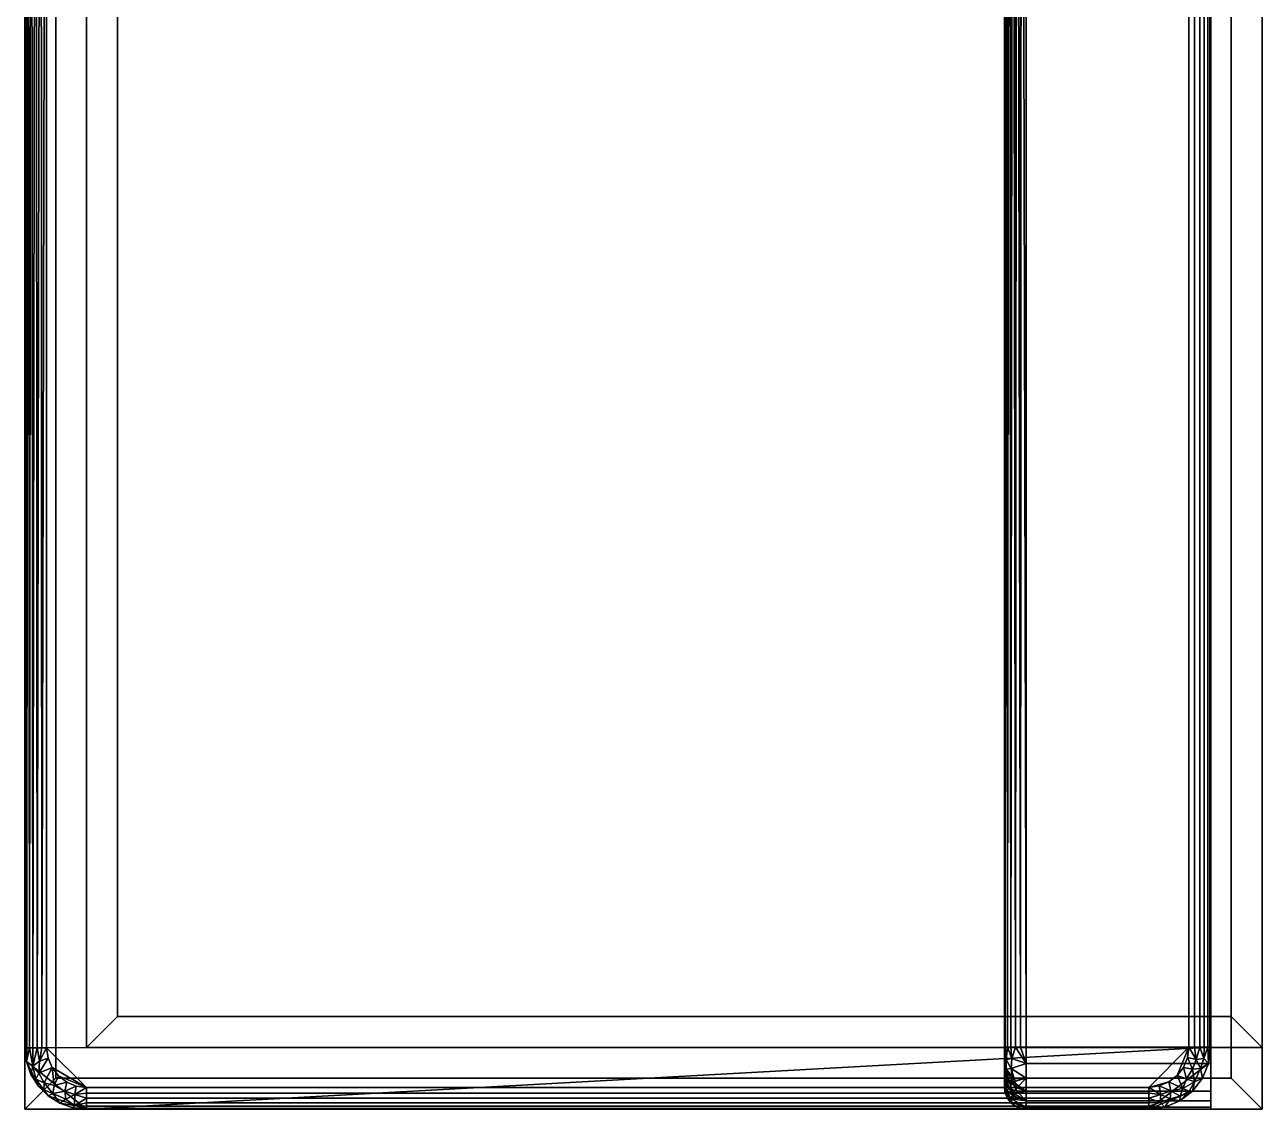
# Model space of a CAD drawing. Header units: millimetres. Extents: x -1220 to 1920, y -450 to 1200.
# Drawn here: x 1320 to 1920, y -450 to 76 of the extents above; entities that cross this region are included whole.
import ezdxf

# ---------------------------------------------------------------- set-up
doc = ezdxf.new("R2010")
doc.units = ezdxf.units.MM
doc.layers.add('I-FURN-PNLS', color=7, linetype='Continuous', lineweight=30)

# ---------------------------------------------------------------- blocks, each defined once
blk = doc.blocks.new('FamilyGeomCombination_22685-_3D_')
at = {"layer": 'I-FURN-PNLS', "color": 253, "true_color": 0xa8a8a8}
mesh = blk.add_polyface(dxfattribs=at)
corners = [(1320, 569.75, 400), (1320.73, 576.46, 400), (1322.94, 582.84, 400), (1326.5, 588.57, 400), (1331.26, 593.36, 400), (1336.96, 596.97, 400), (1343.32, 599.22, 400), (1350.02, 600, 400), (1864.98, 600, 400), (1872.75, 598.98, 400), (1879.99, 595.98, 400), (1886.21, 591.21, 400), (1890.98, 584.99, 400), (1893.98, 577.75, 400), (1895, 569.98, 400), (1895, -419.98, 400), (1893.98, -427.75, 400), (1890.98, -434.99, 400), (1886.21, -441.21, 400), (1879.99, -445.98, 400), (1872.75, -448.98, 400), (1864.98, -450, 400), (1350.02, -450, 400), (1343.36, -449.28, 400), (1337.03, -447.09, 400), (1331.35, -443.55, 400), (1326.6, -438.83, 400), (1323.01, -433.17, 400), (1320.78, -426.86, 400), (1320, -420.2, 400)]
mesh.append_faces([[corners[k] for k in face] for face in [(21, 18, 19, 20), (14, 11, 12, 13)]], dxfattribs={"vtx0": -1, "color": 253})
mesh.append_faces([[corners[k] for k in face] for face in [(28, 22, 25, 26)]], dxfattribs={"vtx0": -1, "vtx1": -1, "vtx3": -1, "color": 253})
mesh.append_faces([[corners[k] for k in face] for face in [(15, 29, 0, 14), (0, 7, 8)]], dxfattribs={"vtx0": -1, "vtx2": -1, "color": 253})
mesh.append_faces([[corners[k] for k in face] for face in [(22, 28, 29, 15), (7, 0, 1, 4)]], dxfattribs={"vtx0": -1, "vtx2": -1, "vtx3": -1, "color": 253})
mesh.append_faces([[corners[k] for k in face] for face in [(17, 18, 21, 16), (10, 11, 14, 9)]], dxfattribs={"vtx1": -1, "vtx2": -1, "color": 253})
mesh.append_faces([[corners[k] for k in face] for face in [(8, 9, 14, 0)]], dxfattribs={"vtx1": -1, "vtx2": -1, "vtx3": -1, "color": 253})
mesh.append_faces([[corners[k] for k in face] for face in [(21, 22, 15, 16)]], dxfattribs={"vtx1": -1, "vtx3": -1, "color": 253})
mesh.append_faces([[corners[k] for k in face] for face in [(26, 27, 28)]], dxfattribs={"vtx2": -1, "color": 253})
mesh.append_faces([[corners[k] for k in face] for face in [(22, 23, 24, 25), (1, 2, 3, 4), (4, 5, 6, 7)]], dxfattribs={"vtx3": -1, "color": 253})
mesh = blk.add_polyface(dxfattribs=at)
corners = [(1330.61, -420.2, 500), (1331.29, -425.19, 500), (1333.24, -429.83, 500), (1336.33, -433.81, 500), (1340.33, -436.85, 500), (1344.99, -438.76, 500), (1349.98, -439.39, 500), (1864.98, -439.39, 500), (1870, -438.73, 500), (1874.69, -436.79, 500), (1878.71, -433.71, 500), (1881.79, -429.69, 500), (1883.73, -425, 500), (1884.39, -419.98, 500), (1884.39, 569.98, 500), (1883.73, 575, 500), (1881.79, 579.69, 500), (1878.71, 583.71, 500), (1874.69, 586.79, 500), (1870, 588.73, 500), (1864.98, 589.39, 500), (1350.02, 589.39, 500), (1344.98, 588.7, 500), (1340.28, 586.73, 500), (1336.26, 583.61, 500), (1333.18, 579.55, 500), (1331.25, 574.84, 500), (1330.61, 569.79, 500)]
mesh.append_faces([[corners[k] for k in face] for face in [(6, 3, 4, 5)]], dxfattribs={"vtx0": -1, "color": 253})
mesh.append_faces([[corners[k] for k in face] for face in [(3, 6, 2)]], dxfattribs={"vtx0": -1, "vtx1": -1, "color": 253})
mesh.append_faces([[corners[k] for k in face] for face in [(13, 0, 6, 7)]], dxfattribs={"vtx0": -1, "vtx1": -1, "vtx3": -1, "color": 253})
mesh.append_faces([[corners[k] for k in face] for face in [(27, 23, 24)]], dxfattribs={"vtx0": -1, "vtx2": -1, "color": 253})
mesh.append_faces([[corners[k] for k in face] for face in [(27, 21, 22, 23), (6, 0, 1, 2)]], dxfattribs={"vtx0": -1, "vtx3": -1, "color": 253})
mesh.append_faces([[corners[k] for k in face] for face in [(16, 17, 20, 15), (14, 15, 20)]], dxfattribs={"vtx1": -1, "vtx2": -1, "color": 253})
mesh.append_faces([[corners[k] for k in face] for face in [(20, 21, 27, 14), (9, 10, 13, 7)]], dxfattribs={"vtx1": -1, "vtx2": -1, "vtx3": -1, "color": 253})
mesh.append_faces([[corners[k] for k in face] for face in [(13, 14, 27, 0)]], dxfattribs={"vtx1": -1, "vtx3": -1, "color": 253})
mesh.append_faces([[corners[k] for k in face] for face in [(25, 26, 27, 24), (18, 19, 20, 17), (11, 12, 13, 10), (7, 8, 9)]], dxfattribs={"vtx2": -1, "color": 253})
mesh = blk.add_polyface(dxfattribs=at)
corners = [(1320, -420.2, 489.39), (1320.27, -420.2, 491.75), (1321.05, -420.2, 493.99), (1322.31, -420.2, 496), (1323.99, -420.2, 497.68), (1326, -420.2, 498.95), (1328.25, -420.2, 499.73), (1330.61, -420.2, 500), (1330.61, 569.79, 500), (1327.86, 569.78, 499.64), (1325.3, 569.77, 498.58), (1323.11, 569.76, 496.89), (1321.42, 569.76, 494.7), (1320.36, 569.75, 492.14), (1320, 569.75, 489.39)]
mesh.append_faces([[corners[k] for k in face] for face in [(3, 12, 2), (2, 13, 1)]], dxfattribs={"vtx0": -1, "vtx1": -1, "color": 253})
mesh.append_faces([[corners[k] for k in face] for face in [(11, 3, 4)]], dxfattribs={"vtx0": -1, "vtx2": -1, "color": 253})
mesh.append_faces([[corners[k] for k in face] for face in [(7, 8, 6)]], dxfattribs={"vtx1": -1, "color": 253})
mesh.append_faces([[corners[k] for k in face] for face in [(9, 10, 5), (8, 9, 6), (5, 6, 9), (4, 5, 10), (10, 11, 4), (11, 12, 3), (13, 14, 1), (12, 13, 2)]], dxfattribs={"vtx1": -1, "vtx2": -1, "color": 253})
mesh.append_faces([[corners[k] for k in face] for face in [(14, 0, 1)]], dxfattribs={"vtx2": -1, "color": 253})
mesh = blk.add_polyface(dxfattribs=at)
corners = [(1320, 569.75, 400), (1320, -420.2, 400), (1320, -420.2, 489.39), (1320, 569.75, 489.39)]
mesh.append_faces([[corners[k] for k in face] for face in [(2, 3, 0, 1)]], dxfattribs={"color": 253})
mesh = blk.add_polyface(dxfattribs=at)
corners = [(1884.39, -419.98, 500), (1887.14, -419.98, 499.64), (1889.7, -419.98, 498.58), (1891.89, -419.98, 496.89), (1893.58, -419.98, 494.7), (1894.64, -419.98, 492.14), (1895, -419.98, 489.39), (1895, 569.98, 489.39), (1894.64, 569.98, 492.14), (1893.58, 569.98, 494.7), (1891.89, 569.98, 496.89), (1889.7, 569.98, 498.58), (1887.14, 569.98, 499.64), (1884.39, 569.98, 500)]
mesh.append_faces([[corners[k] for k in face] for face in [(8, 5, 6, 7)]], dxfattribs={"vtx0": -1, "color": 253})
mesh.append_faces([[corners[k] for k in face] for face in [(12, 1, 2, 11), (11, 2, 3, 10), (9, 4, 5, 8), (4, 9, 10, 3)]], dxfattribs={"vtx0": -1, "vtx2": -1, "color": 253})
mesh.append_faces([[corners[k] for k in face] for face in [(13, 0, 1, 12)]], dxfattribs={"vtx2": -1, "color": 253})
mesh = blk.add_polyface(dxfattribs=at)
corners = [(1895, -419.98, 400), (1895, 569.98, 400), (1895, 569.98, 489.39), (1895, -419.98, 489.39)]
mesh.append_faces([[corners[k] for k in face] for face in [(1, 2, 3, 0)]], dxfattribs={"color": 253})
mesh = blk.add_polyface(dxfattribs=at)
corners = [(1864.98, -450, 400), (1872.75, -448.98, 400), (1879.99, -445.98, 400), (1886.21, -441.21, 400), (1890.98, -434.99, 400), (1893.98, -427.75, 400), (1895, -419.98, 400), (1895, -419.98, 489.39), (1893.98, -427.75, 489.39), (1890.98, -434.99, 489.39), (1886.21, -441.21, 489.39), (1879.99, -445.98, 489.39), (1872.75, -448.98, 489.39), (1864.98, -450, 489.39)]
mesh.append_faces([[corners[k] for k in face] for face in [(8, 5, 6, 7)]], dxfattribs={"vtx0": -1, "color": 253})
mesh.append_faces([[corners[k] for k in face] for face in [(12, 1, 2, 11), (11, 2, 3, 10), (9, 4, 5, 8), (4, 9, 10, 3)]], dxfattribs={"vtx0": -1, "vtx2": -1, "color": 253})
mesh.append_faces([[corners[k] for k in face] for face in [(13, 0, 1, 12)]], dxfattribs={"vtx2": -1, "color": 253})
mesh = blk.add_polyface(dxfattribs=at)
corners = [(1864.98, -439.39, 500), (1864.98, -442.14, 499.64), (1864.98, -444.7, 498.58), (1864.98, -446.89, 496.89), (1864.98, -448.58, 494.7), (1864.98, -449.64, 492.14), (1864.98, -450, 489.39), (1872.75, -448.98, 489.39), (1879.99, -445.98, 489.39), (1886.21, -441.21, 489.39), (1890.98, -434.99, 489.39), (1893.98, -427.75, 489.39), (1895, -419.98, 489.39), (1894.64, -419.98, 492.14), (1893.58, -419.98, 494.7), (1891.89, -419.98, 496.89), (1889.7, -419.98, 498.58), (1887.14, -419.98, 499.64), (1884.39, -419.98, 500), (1883.73, -425, 500), (1881.79, -429.69, 500), (1878.71, -433.71, 500), (1874.69, -436.79, 500), (1870, -438.73, 500), (1875.32, -445.01, 496.72), (1890.01, -430.32, 496.72), (1881.43, -440.01, 497.77), (1870.47, -446.75, 496.46), (1891.75, -425.47, 496.46), (1875.64, -441.14, 499.1), (1886.14, -430.64, 499.1), (1887.08, -436.72, 495.99), (1870.87, -442.93, 499.1), (1887.93, -425.87, 499.1), (1884.58, -441.26, 494.07), (1880.25, -443.67, 495.36), (1883.21, -435.21, 499.07)]
mesh.append_faces([[corners[k] for k in face] for face in [(2, 32, 1), (15, 28, 14), (22, 26, 21), (9, 34, 8), (14, 11, 13), (21, 36, 20)]], dxfattribs={"vtx0": -1, "vtx1": -1, "color": 253})
mesh.append_faces([[corners[k] for k in face] for face in [(34, 9, 31), (2, 27, 32), (30, 33, 19), (35, 24, 8), (35, 8, 34), (30, 25, 33), (35, 29, 24), (35, 34, 26), (7, 27, 4), (24, 29, 32), (36, 30, 20), (26, 31, 36), (16, 33, 28), (31, 26, 34), (25, 31, 10), (27, 7, 24), (28, 33, 25), (11, 14, 28), (26, 29, 35), (29, 26, 22), (25, 30, 31), (23, 32, 29), (26, 36, 21), (24, 32, 27), (28, 25, 11), (30, 36, 31)]], dxfattribs={"vtx0": -1, "vtx1": -1, "vtx2": -1, "color": 253})
mesh.append_faces([[corners[k] for k in face] for face in [(27, 2, 3), (31, 9, 10), (33, 18, 19), (28, 15, 16), (25, 10, 11), (30, 19, 20)]], dxfattribs={"vtx0": -1, "vtx2": -1, "color": 253})
mesh.append_faces([[corners[k] for k in face] for face in [(16, 17, 33), (7, 8, 24), (0, 1, 32), (23, 0, 32), (4, 5, 7), (3, 4, 27), (17, 18, 33), (22, 23, 29)]], dxfattribs={"vtx1": -1, "vtx2": -1, "color": 253})
mesh.append_faces([[corners[k] for k in face] for face in [(5, 6, 7), (11, 12, 13)]], dxfattribs={"vtx2": -1, "color": 253})
mesh = blk.add_polyface(dxfattribs=at)
corners = [(1320, -420.2, 400), (1320.78, -426.86, 400), (1323.01, -433.17, 400), (1326.6, -438.83, 400), (1331.35, -443.55, 400), (1337.03, -447.09, 400), (1343.36, -449.28, 400), (1350.02, -450, 400), (1350.02, -450, 489.39), (1343.36, -449.28, 489.39), (1337.03, -447.09, 489.39), (1331.35, -443.55, 489.39), (1326.6, -438.83, 489.39), (1323.01, -433.17, 489.39), (1320.78, -426.86, 489.39), (1320, -420.2, 489.39)]
mesh.append_faces([[corners[k] for k in face] for face in [(9, 6, 7, 8)]], dxfattribs={"vtx0": -1, "color": 253})
mesh.append_faces([[corners[k] for k in face] for face in [(14, 1, 2, 13), (13, 2, 3, 12), (12, 3, 4, 11), (11, 4, 5, 10), (10, 5, 6, 9)]], dxfattribs={"vtx0": -1, "vtx2": -1, "color": 253})
mesh.append_faces([[corners[k] for k in face] for face in [(0, 1, 14, 15)]], dxfattribs={"vtx1": -1, "color": 253})
mesh = blk.add_polyface(dxfattribs=at)
corners = [(1350.02, -450, 489.39), (1350.02, -449.64, 492.14), (1350.02, -448.58, 494.7), (1350.01, -446.89, 496.89), (1350, -444.7, 498.58), (1349.99, -442.14, 499.64), (1349.98, -439.39, 500), (1344.99, -438.76, 500), (1340.33, -436.85, 500), (1336.33, -433.81, 500), (1333.24, -429.83, 500), (1331.29, -425.19, 500), (1330.61, -420.2, 500), (1328.25, -420.2, 499.73), (1326, -420.2, 498.95), (1323.99, -420.2, 497.68), (1322.31, -420.2, 496), (1321.05, -420.2, 493.99), (1320.27, -420.2, 491.75), (1320, -420.2, 489.39), (1320.78, -426.86, 489.39), (1323.01, -433.17, 489.39), (1326.6, -438.83, 489.39), (1331.35, -443.55, 489.39), (1337.03, -447.09, 489.39), (1343.36, -449.28, 489.39), (1323.87, -429.2, 496.02), (1339.96, -445.08, 496.8), (1329.4, -437.2, 496.99), (1344.09, -448.17, 494.36), (1339.37, -441.2, 499.09), (1333.55, -442.43, 495.89), (1344.21, -442.81, 499.17), (1325.31, -435.37, 493.79), (1326.85, -432.58, 497.43), (1327.11, -426.72, 499.03), (1334.33, -438.49, 498.85), (1329.21, -440.62, 493.31)]
mesh.append_faces([[corners[k] for k in face] for face in [(1, 25, 0)]], dxfattribs={"vtx0": -1, "color": 253})
mesh.append_faces([[corners[k] for k in face] for face in [(9, 36, 8), (13, 35, 12), (25, 29, 24), (17, 20, 16), (10, 36, 9), (8, 30, 7), (5, 32, 4), (11, 34, 10)]], dxfattribs={"vtx0": -1, "vtx1": -1, "color": 253})
mesh.append_faces([[corners[k] for k in face] for face in [(28, 36, 10), (34, 11, 35), (26, 35, 14), (36, 31, 30), (33, 28, 34), (20, 26, 16), (37, 28, 33), (8, 36, 30), (22, 37, 33), (27, 30, 31), (31, 37, 23), (30, 27, 32), (4, 32, 29), (26, 34, 35), (26, 33, 34), (32, 27, 29), (28, 31, 36), (24, 29, 27), (1, 29, 25), (30, 32, 7), (28, 10, 34), (33, 26, 21), (31, 28, 37), (27, 31, 24)]], dxfattribs={"vtx0": -1, "vtx1": -1, "vtx2": -1, "color": 253})
mesh.append_faces([[corners[k] for k in face] for face in [(26, 15, 16), (33, 21, 22), (32, 6, 7), (31, 23, 24)]], dxfattribs={"vtx0": -1, "vtx2": -1, "color": 253})
mesh.append_faces([[corners[k] for k in face] for face in [(14, 15, 26), (20, 21, 26), (11, 12, 35), (17, 18, 20), (5, 6, 32), (3, 4, 29), (13, 14, 35), (22, 23, 37), (1, 2, 29), (2, 3, 29)]], dxfattribs={"vtx1": -1, "vtx2": -1, "color": 253})
mesh.append_faces([[corners[k] for k in face] for face in [(18, 19, 20)]], dxfattribs={"vtx2": -1, "color": 253})
mesh = blk.add_polyface(dxfattribs=at)
corners = [(1349.98, -439.39, 500), (1349.99, -442.14, 499.64), (1350, -444.7, 498.58), (1350.01, -446.89, 496.89), (1350.02, -448.58, 494.7), (1350.02, -449.64, 492.14), (1350.02, -450, 489.39), (1864.98, -450, 489.39), (1864.98, -449.64, 492.14), (1864.98, -448.58, 494.7), (1864.98, -446.89, 496.89), (1864.98, -444.7, 498.58), (1864.98, -442.14, 499.64), (1864.98, -439.39, 500)]
mesh.append_faces([[corners[k] for k in face] for face in [(8, 5, 6, 7)]], dxfattribs={"vtx0": -1, "color": 253})
mesh.append_faces([[corners[k] for k in face] for face in [(12, 1, 2, 11), (3, 10, 11, 2), (9, 4, 5, 8), (4, 9, 10, 3)]], dxfattribs={"vtx0": -1, "vtx2": -1, "color": 253})
mesh.append_faces([[corners[k] for k in face] for face in [(13, 0, 1, 12)]], dxfattribs={"vtx2": -1, "color": 253})
mesh = blk.add_polyface(dxfattribs=at)
corners = [(1350.02, -450, 400), (1864.98, -450, 400), (1864.98, -450, 489.39), (1350.02, -450, 489.39)]
mesh.append_faces([[corners[k] for k in face] for face in [(2, 3, 0, 1)]], dxfattribs={"color": 253})
blk = doc.blocks.new('FamilyGeomCombination_25757-_3D_')
at = {"layer": 'I-FURN-PNLS', "color": 253, "true_color": 0xa8a8a8}
mesh = blk.add_polyface(dxfattribs=at)
corners = [(1895, 600, 749.75), (1895, 599.27, 756.46), (1895, 597.06, 762.84), (1895, 593.5, 768.57), (1895, 588.74, 773.36), (1895, 583.04, 776.97), (1895, 576.68, 779.22), (1895, 569.98, 780), (1895, -419.98, 780), (1895, -427.75, 778.98), (1895, -434.99, 775.98), (1895, -441.21, 771.21), (1895, -445.98, 764.99), (1895, -448.98, 757.75), (1895, -450, 749.98), (1895, -450, 610.02), (1895, -448.98, 602.25), (1895, -445.98, 595.01), (1895, -441.21, 588.79), (1895, -434.99, 584.02), (1895, -427.75, 581.02), (1895, -419.98, 580), (1895, 569.98, 580), (1895, 576.64, 580.72), (1895, 582.97, 582.91), (1895, 588.65, 586.46), (1895, 593.4, 591.17), (1895, 596.99, 596.83), (1895, 599.22, 603.14), (1895, 600, 609.8)]
mesh.append_faces([[corners[k] for k in face] for face in [(21, 18, 19, 20), (3, 0, 1, 2), (14, 11, 12, 13)]], dxfattribs={"vtx0": -1, "color": 253})
mesh.append_faces([[corners[k] for k in face] for face in [(9, 14, 8)]], dxfattribs={"vtx0": -1, "vtx1": -1, "color": 253})
mesh.append_faces([[corners[k] for k in face] for face in [(22, 25, 29, 0), (0, 3, 6, 7)]], dxfattribs={"vtx0": -1, "vtx1": -1, "vtx3": -1, "color": 253})
mesh.append_faces([[corners[k] for k in face] for face in [(21, 14, 15, 16)]], dxfattribs={"vtx0": -1, "vtx3": -1, "color": 253})
mesh.append_faces([[corners[k] for k in face] for face in [(17, 18, 21, 16), (10, 11, 14, 9)]], dxfattribs={"vtx1": -1, "vtx2": -1, "color": 253})
mesh.append_faces([[corners[k] for k in face] for face in [(21, 22, 8, 14), (7, 8, 22, 0)]], dxfattribs={"vtx1": -1, "vtx2": -1, "vtx3": -1, "color": 253})
mesh.append_faces([[corners[k] for k in face] for face in [(23, 24, 25, 22), (25, 26, 27)]], dxfattribs={"vtx2": -1, "color": 253})
mesh.append_faces([[corners[k] for k in face] for face in [(27, 28, 29, 25)]], dxfattribs={"vtx2": -1, "vtx3": -1, "color": 253})
mesh.append_faces([[corners[k] for k in face] for face in [(3, 4, 5, 6)]], dxfattribs={"vtx3": -1, "color": 253})
mesh = blk.add_polyface(dxfattribs=at)
corners = [(1795, 589.39, 609.8), (1795, 588.71, 604.81), (1795, 586.76, 600.17), (1795, 583.67, 596.19), (1795, 579.67, 593.15), (1795, 575.01, 591.24), (1795, 570.02, 590.61), (1795, -419.98, 590.61), (1795, -425, 591.27), (1795, -429.69, 593.21), (1795, -433.71, 596.29), (1795, -436.79, 600.31), (1795, -438.73, 605), (1795, -439.39, 610.02), (1795, -439.39, 749.98), (1795, -438.73, 755), (1795, -436.79, 759.69), (1795, -433.71, 763.71), (1795, -429.69, 766.79), (1795, -425, 768.73), (1795, -419.98, 769.39), (1795, 569.98, 769.39), (1795, 575.02, 768.7), (1795, 579.72, 766.73), (1795, 583.74, 763.61), (1795, 586.82, 759.55), (1795, 588.75, 754.84), (1795, 589.39, 749.79)]
mesh.append_faces([[corners[k] for k in face] for face in [(6, 3, 4, 5)]], dxfattribs={"vtx0": -1, "color": 253})
mesh.append_faces([[corners[k] for k in face] for face in [(16, 19, 15), (3, 6, 2)]], dxfattribs={"vtx0": -1, "vtx1": -1, "color": 253})
mesh.append_faces([[corners[k] for k in face] for face in [(21, 27, 6, 7)]], dxfattribs={"vtx0": -1, "vtx1": -1, "vtx3": -1, "color": 253})
mesh.append_faces([[corners[k] for k in face] for face in [(27, 23, 24), (6, 27, 0)]], dxfattribs={"vtx0": -1, "vtx2": -1, "color": 253})
mesh.append_faces([[corners[k] for k in face] for face in [(27, 21, 22, 23), (6, 0, 1, 2), (13, 8, 9, 10)]], dxfattribs={"vtx0": -1, "vtx3": -1, "color": 253})
mesh.append_faces([[corners[k] for k in face] for face in [(20, 21, 7, 14)]], dxfattribs={"vtx1": -1, "vtx2": -1, "vtx3": -1, "color": 253})
mesh.append_faces([[corners[k] for k in face] for face in [(19, 20, 14, 15), (7, 8, 13, 14)]], dxfattribs={"vtx1": -1, "vtx3": -1, "color": 253})
mesh.append_faces([[corners[k] for k in face] for face in [(25, 26, 27, 24), (17, 18, 19, 16), (11, 12, 13, 10)]], dxfattribs={"vtx2": -1, "color": 253})
mesh = blk.add_polyface(dxfattribs=at)
corners = [(1795, 570.02, 590.61), (1795.36, 570.01, 587.86), (1796.42, 570, 585.3), (1798.11, 569.99, 583.11), (1800.3, 569.98, 581.42), (1802.86, 569.98, 580.36), (1805.61, 569.98, 580), (1805.61, -419.98, 580), (1802.86, -419.98, 580.36), (1800.3, -419.98, 581.42), (1798.11, -419.98, 583.11), (1796.42, -419.98, 585.3), (1795.36, -419.98, 587.86), (1795, -419.98, 590.61)]
mesh.append_faces([[corners[k] for k in face] for face in [(8, 5, 6, 7)]], dxfattribs={"vtx0": -1, "color": 253})
mesh.append_faces([[corners[k] for k in face] for face in [(12, 1, 2, 11), (3, 10, 11, 2), (9, 4, 5, 8), (4, 9, 10, 3)]], dxfattribs={"vtx0": -1, "vtx2": -1, "color": 253})
mesh.append_faces([[corners[k] for k in face] for face in [(13, 0, 1, 12)]], dxfattribs={"vtx2": -1, "color": 253})
mesh = blk.add_polyface(dxfattribs=at)
corners = [(1795, -419.98, 769.39), (1795.36, -419.98, 772.14), (1796.42, -419.98, 774.7), (1798.11, -419.98, 776.89), (1800.3, -419.98, 778.58), (1802.86, -419.98, 779.64), (1805.61, -419.98, 780), (1805.61, 569.98, 780), (1803.25, 569.98, 779.73), (1801.01, 569.98, 778.95), (1799, 569.98, 777.69), (1797.32, 569.98, 776.01), (1796.05, 569.98, 774), (1795.27, 569.98, 771.75), (1795, 569.98, 769.39)]
mesh.append_faces([[corners[k] for k in face] for face in [(13, 1, 12), (10, 4, 9), (9, 5, 8)]], dxfattribs={"vtx0": -1, "vtx1": -1, "color": 253})
mesh.append_faces([[corners[k] for k in face] for face in [(13, 0, 1), (12, 1, 2), (2, 11, 12), (10, 3, 4), (9, 4, 5), (8, 5, 6), (3, 10, 11)]], dxfattribs={"vtx0": -1, "vtx2": -1, "color": 253})
mesh.append_faces([[corners[k] for k in face] for face in [(14, 0, 13)]], dxfattribs={"vtx1": -1, "color": 253})
mesh.append_faces([[corners[k] for k in face] for face in [(2, 3, 11)]], dxfattribs={"vtx1": -1, "vtx2": -1, "color": 253})
mesh.append_faces([[corners[k] for k in face] for face in [(6, 7, 8)]], dxfattribs={"vtx2": -1, "color": 253})
mesh = blk.add_polyface(dxfattribs=at)
corners = [(1895, 569.98, 580), (1895, -419.98, 580), (1805.61, -419.98, 580), (1805.61, 569.98, 580)]
mesh.append_faces([[corners[k] for k in face] for face in [(2, 3, 0, 1)]], dxfattribs={"color": 253})
mesh = blk.add_polyface(dxfattribs=at)
corners = [(1895, -419.98, 780), (1895, 569.98, 780), (1805.61, 569.98, 780), (1805.61, -419.98, 780)]
mesh.append_faces([[corners[k] for k in face] for face in [(2, 3, 0, 1)]], dxfattribs={"color": 253})
mesh = blk.add_polyface(dxfattribs=at)
corners = [(1795, -419.98, 590.61), (1795.36, -419.98, 587.86), (1796.42, -419.98, 585.3), (1798.11, -419.98, 583.11), (1800.3, -419.98, 581.42), (1802.86, -419.98, 580.36), (1805.61, -419.98, 580), (1805.61, -427.75, 581.02), (1805.61, -434.99, 584.02), (1805.61, -441.21, 588.79), (1805.61, -445.98, 595.01), (1805.61, -448.98, 602.25), (1805.61, -450, 610.02), (1802.86, -449.64, 610.02), (1800.3, -448.58, 610.02), (1798.11, -446.89, 610.02), (1796.42, -444.7, 610.02), (1795.36, -442.14, 610.02), (1795, -439.39, 610.02), (1795, -438.73, 605), (1795, -436.79, 600.31), (1795, -433.71, 596.29), (1795, -429.69, 593.21), (1795, -425, 591.27), (1798.28, -430.32, 584.99), (1798.28, -445.01, 599.68), (1797.23, -436.43, 589.99), (1798.54, -425.47, 583.25), (1798.54, -446.75, 604.53), (1795.9, -430.64, 588.86), (1795.9, -441.14, 599.36), (1799.01, -442.08, 593.28), (1795.9, -425.87, 587.07), (1795.9, -442.93, 604.13), (1800.93, -439.58, 588.74), (1799.64, -435.25, 586.33), (1795.93, -438.21, 594.79)]
mesh.append_faces([[corners[k] for k in face] for face in [(2, 32, 1), (22, 26, 21), (15, 28, 14), (9, 34, 8), (14, 11, 13), (21, 36, 20)]], dxfattribs={"vtx0": -1, "vtx1": -1, "color": 253})
mesh.append_faces([[corners[k] for k in face] for face in [(34, 9, 31), (2, 27, 32), (28, 25, 11), (7, 27, 4), (30, 33, 19), (35, 24, 8), (35, 8, 34), (36, 30, 20), (27, 7, 24), (35, 34, 26), (24, 29, 32), (30, 25, 33), (26, 31, 36), (16, 33, 28), (24, 32, 27), (31, 26, 34), (35, 29, 24), (28, 33, 25), (11, 14, 28), (25, 30, 31), (26, 29, 35), (26, 36, 21), (23, 32, 29), (25, 31, 10), (29, 26, 22), (30, 36, 31)]], dxfattribs={"vtx0": -1, "vtx1": -1, "vtx2": -1, "color": 253})
mesh.append_faces([[corners[k] for k in face] for face in [(27, 2, 3), (33, 18, 19), (28, 15, 16), (25, 10, 11), (31, 9, 10), (30, 19, 20)]], dxfattribs={"vtx0": -1, "vtx2": -1, "color": 253})
mesh.append_faces([[corners[k] for k in face] for face in [(16, 17, 33), (7, 8, 24), (23, 0, 32), (4, 5, 7), (3, 4, 27), (22, 23, 29), (17, 18, 33), (0, 1, 32)]], dxfattribs={"vtx1": -1, "vtx2": -1, "color": 253})
mesh.append_faces([[corners[k] for k in face] for face in [(5, 6, 7), (11, 12, 13)]], dxfattribs={"vtx2": -1, "color": 253})
mesh = blk.add_polyface(dxfattribs=at)
corners = [(1795, -439.39, 749.98), (1795.36, -442.14, 749.98), (1796.42, -444.7, 749.98), (1798.11, -446.89, 749.98), (1800.3, -448.58, 749.98), (1802.86, -449.64, 749.98), (1805.61, -450, 749.98), (1805.61, -448.98, 757.75), (1805.61, -445.98, 764.99), (1805.61, -441.21, 771.21), (1805.61, -434.99, 775.98), (1805.61, -427.75, 778.98), (1805.61, -419.98, 780), (1802.86, -419.98, 779.64), (1800.3, -419.98, 778.58), (1798.11, -419.98, 776.89), (1796.42, -419.98, 774.7), (1795.36, -419.98, 772.14), (1795, -419.98, 769.39), (1795, -425, 768.73), (1795, -429.69, 766.79), (1795, -433.71, 763.71), (1795, -436.79, 759.69), (1795, -438.73, 755), (1798.28, -445.01, 760.32), (1798.28, -430.32, 775.01), (1797.23, -440.01, 766.43), (1798.54, -446.75, 755.47), (1798.54, -425.47, 776.75), (1795.9, -441.14, 760.64), (1795.9, -430.64, 771.14), (1799.01, -436.72, 772.08), (1795.9, -442.93, 755.87), (1795.9, -425.87, 772.93), (1800.93, -441.26, 769.58), (1799.64, -443.67, 765.25), (1795.93, -435.21, 768.21)]
mesh.append_faces([[corners[k] for k in face] for face in [(2, 32, 1), (22, 26, 21), (15, 28, 14), (9, 34, 8), (14, 11, 13), (21, 36, 20)]], dxfattribs={"vtx0": -1, "vtx1": -1, "color": 253})
mesh.append_faces([[corners[k] for k in face] for face in [(34, 9, 31), (2, 27, 32), (28, 25, 11), (7, 27, 4), (30, 33, 19), (35, 24, 8), (35, 8, 34), (36, 30, 20), (27, 7, 24), (35, 34, 26), (24, 29, 32), (30, 25, 33), (26, 31, 36), (16, 33, 28), (24, 32, 27), (31, 26, 34), (35, 29, 24), (28, 33, 25), (11, 14, 28), (25, 30, 31), (26, 29, 35), (26, 36, 21), (23, 32, 29), (25, 31, 10), (29, 26, 22), (30, 36, 31)]], dxfattribs={"vtx0": -1, "vtx1": -1, "vtx2": -1, "color": 253})
mesh.append_faces([[corners[k] for k in face] for face in [(27, 2, 3), (33, 18, 19), (28, 15, 16), (25, 10, 11), (31, 9, 10), (30, 19, 20)]], dxfattribs={"vtx0": -1, "vtx2": -1, "color": 253})
mesh.append_faces([[corners[k] for k in face] for face in [(16, 17, 33), (7, 8, 24), (23, 0, 32), (4, 5, 7), (3, 4, 27), (22, 23, 29), (17, 18, 33), (0, 1, 32)]], dxfattribs={"vtx1": -1, "vtx2": -1, "color": 253})
mesh.append_faces([[corners[k] for k in face] for face in [(5, 6, 7), (11, 12, 13)]], dxfattribs={"vtx2": -1, "color": 253})
mesh = blk.add_polyface(dxfattribs=at)
corners = [(1895, -419.98, 580), (1895, -427.75, 581.02), (1895, -434.99, 584.02), (1895, -441.21, 588.79), (1895, -445.98, 595.01), (1895, -448.98, 602.25), (1895, -450, 610.02), (1805.61, -450, 610.02), (1805.61, -448.98, 602.25), (1805.61, -445.98, 595.01), (1805.61, -441.21, 588.79), (1805.61, -434.99, 584.02), (1805.61, -427.75, 581.02), (1805.61, -419.98, 580)]
mesh.append_faces([[corners[k] for k in face] for face in [(8, 5, 6, 7)]], dxfattribs={"vtx0": -1, "color": 253})
mesh.append_faces([[corners[k] for k in face] for face in [(12, 1, 2, 11), (11, 2, 3, 10), (9, 4, 5, 8), (4, 9, 10, 3)]], dxfattribs={"vtx0": -1, "vtx2": -1, "color": 253})
mesh.append_faces([[corners[k] for k in face] for face in [(13, 0, 1, 12)]], dxfattribs={"vtx2": -1, "color": 253})
mesh = blk.add_polyface(dxfattribs=at)
corners = [(1895, -450, 749.98), (1895, -448.98, 757.75), (1895, -445.98, 764.99), (1895, -441.21, 771.21), (1895, -434.99, 775.98), (1895, -427.75, 778.98), (1895, -419.98, 780), (1805.61, -419.98, 780), (1805.61, -427.75, 778.98), (1805.61, -434.99, 775.98), (1805.61, -441.21, 771.21), (1805.61, -445.98, 764.99), (1805.61, -448.98, 757.75), (1805.61, -450, 749.98)]
mesh.append_faces([[corners[k] for k in face] for face in [(8, 5, 6, 7)]], dxfattribs={"vtx0": -1, "color": 253})
mesh.append_faces([[corners[k] for k in face] for face in [(12, 1, 2, 11), (11, 2, 3, 10), (9, 4, 5, 8), (4, 9, 10, 3)]], dxfattribs={"vtx0": -1, "vtx2": -1, "color": 253})
mesh.append_faces([[corners[k] for k in face] for face in [(13, 0, 1, 12)]], dxfattribs={"vtx2": -1, "color": 253})
mesh = blk.add_polyface(dxfattribs=at)
corners = [(1795, -439.39, 610.02), (1795.36, -442.14, 610.02), (1796.42, -444.7, 610.02), (1798.11, -446.89, 610.02), (1800.3, -448.58, 610.02), (1802.86, -449.64, 610.02), (1805.61, -450, 610.02), (1805.61, -450, 749.98), (1802.86, -449.64, 749.98), (1800.3, -448.58, 749.98), (1798.11, -446.89, 749.98), (1796.42, -444.7, 749.98), (1795.36, -442.14, 749.98), (1795, -439.39, 749.98)]
mesh.append_faces([[corners[k] for k in face] for face in [(8, 5, 6, 7)]], dxfattribs={"vtx0": -1, "color": 253})
mesh.append_faces([[corners[k] for k in face] for face in [(2, 11, 12, 1), (9, 4, 5, 8), (4, 9, 10, 3)]], dxfattribs={"vtx0": -1, "vtx2": -1, "color": 253})
mesh.append_faces([[corners[k] for k in face] for face in [(0, 1, 12, 13)]], dxfattribs={"vtx1": -1, "color": 253})
mesh.append_faces([[corners[k] for k in face] for face in [(10, 11, 2, 3)]], dxfattribs={"vtx1": -1, "vtx3": -1, "color": 253})
mesh = blk.add_polyface(dxfattribs=at)
corners = [(1895, -450, 610.02), (1895, -450, 749.98), (1805.61, -450, 749.98), (1805.61, -450, 610.02)]
mesh.append_faces([[corners[k] for k in face] for face in [(1, 2, 3, 0)]], dxfattribs={"color": 253})

msp = doc.modelspace()

# ---------------------------------------------------------------- block references
at = {"layer": 'I-FURN-PNLS', "color": 253, "true_color": 0xa8a8a8}
for name in ['FamilyGeomCombination_22685-_3D_', 'FamilyGeomCombination_25757-_3D_']:
    msp.add_blockref(name, (0, 0), dxfattribs=at)

# ---------------------------------------------------------------- meshes
at = {"layer": 'I-FURN-PNLS', "color": 251, "true_color": 0x525051}
mesh = msp.add_polyface(dxfattribs=at)
corners = [(1920, 1200, 70), (1350, 1200, 70), (1350, -420, 70), (1920, -420, 70), (1905, 1185, 70), (1905, -405, 70), (1365, -405, 70), (1365, 1185, 70)]
mesh.append_faces([[corners[k] for k in face] for face in [(0, 4, 5, 3), (3, 5, 6, 2)]], dxfattribs={"vtx0": -1, "vtx2": -1, "color": 251})
mesh.append_faces([[corners[k] for k in face] for face in [(7, 4, 0, 1), (6, 7, 1, 2)]], dxfattribs={"vtx1": -1, "vtx3": -1, "color": 251})
mesh = msp.add_polyface(dxfattribs=at)
corners = [(1920, 1200), (1920, -420), (1350, -420), (1350, 1200), (1905, 1185), (1365, 1185), (1365, -405), (1905, -405)]
mesh.append_faces([[corners[k] for k in face] for face in [(3, 5, 6, 2), (2, 6, 7, 1)]], dxfattribs={"vtx0": -1, "vtx2": -1, "color": 251})
mesh.append_faces([[corners[k] for k in face] for face in [(4, 5, 3, 0), (7, 4, 0, 1)]], dxfattribs={"vtx1": -1, "vtx3": -1, "color": 251})
mesh = msp.add_polyface(dxfattribs=at)
corners = [(1350, -420, 70), (1350, 1200, 70), (1350, 1200), (1350, -420)]
mesh.append_faces([[corners[k] for k in face] for face in [(0, 1, 2, 3)]], dxfattribs={"color": 251})
mesh = msp.add_polyface(dxfattribs=at)
corners = [(1920, 1200, 70), (1920, -420, 70), (1920, -420), (1920, 1200)]
mesh.append_faces([[corners[k] for k in face] for face in [(0, 1, 2, 3)]], dxfattribs={"color": 251})
mesh = msp.add_polyface(dxfattribs=at)
corners = [(1365, 1185, 70), (1365, -405, 70), (1365, -405), (1365, 1185)]
mesh.append_faces([[corners[k] for k in face] for face in [(0, 1, 2, 3)]], dxfattribs={"color": 251})
mesh = msp.add_polyface(dxfattribs=at)
corners = [(1905, -405, 70), (1905, 1185, 70), (1905, 1185), (1905, -405)]
mesh.append_faces([[corners[k] for k in face] for face in [(0, 1, 2, 3)]], dxfattribs={"color": 251})
at = {"layer": 'I-FURN-PNLS', "color": 33, "true_color": 0xbea17e}
mesh = msp.add_polyface(dxfattribs=at)
corners = [(1920, 600, 400), (1320, 600, 400), (1320, -450, 400), (1920, -450, 400), (1905, 585, 400), (1905, -435, 400), (1335, -435, 400), (1335, 585, 400)]
mesh.append_faces([[corners[k] for k in face] for face in [(0, 4, 5, 3), (3, 5, 6, 2)]], dxfattribs={"vtx0": -1, "vtx2": -1, "color": 33})
mesh.append_faces([[corners[k] for k in face] for face in [(7, 4, 0, 1), (6, 7, 1, 2)]], dxfattribs={"vtx1": -1, "vtx3": -1, "color": 33})
mesh = msp.add_polyface(dxfattribs=at)
corners = [(1920, 600, 70), (1920, -450, 70), (1320, -450, 70), (1320, 600, 70), (1905, 585, 70), (1335, 585, 70), (1335, -435, 70), (1905, -435, 70)]
mesh.append_faces([[corners[k] for k in face] for face in [(3, 5, 6, 2), (2, 6, 7, 1)]], dxfattribs={"vtx0": -1, "vtx2": -1, "color": 33})
mesh.append_faces([[corners[k] for k in face] for face in [(4, 5, 3, 0), (7, 4, 0, 1)]], dxfattribs={"vtx1": -1, "vtx3": -1, "color": 33})
mesh = msp.add_polyface(dxfattribs=at)
corners = [(1320, -450, 400), (1320, 600, 400), (1320, 600, 70), (1320, -450, 70)]
mesh.append_faces([[corners[k] for k in face] for face in [(3, 0, 1, 2)]], dxfattribs={"color": 33})
mesh = msp.add_polyface(dxfattribs=at)
corners = [(1895, 600, 800), (1895, 600, 400), (1895, -450, 400), (1895, -450, 800)]
mesh.append_faces([[corners[k] for k in face] for face in [(2, 3, 0, 1)]], dxfattribs={"color": 33})
mesh = msp.add_polyface(dxfattribs=at)
corners = [(1895, -450, 400), (1895, 600, 400), (1920, 600, 400), (1920, -450, 400)]
mesh.append_faces([[corners[k] for k in face] for face in [(0, 1, 2, 3)]], dxfattribs={"color": 33})
mesh = msp.add_polyface(dxfattribs=at)
corners = [(1895, 600, 800), (1895, -450, 800), (1920, -450, 800), (1920, 600, 800)]
mesh.append_faces([[corners[k] for k in face] for face in [(0, 1, 2, 3)]], dxfattribs={"color": 33})
mesh = msp.add_polyface(dxfattribs=at)
corners = [(1920, 600, 800), (1920, -450, 800), (1920, -450, 400), (1920, 600, 400)]
mesh.append_faces([[corners[k] for k in face] for face in [(1, 2, 3, 0)]], dxfattribs={"color": 33})
mesh = msp.add_polyface(dxfattribs=at)
corners = [(1920, 600, 400), (1920, -450, 400), (1920, -450, 70), (1920, 600, 70)]
mesh.append_faces([[corners[k] for k in face] for face in [(0, 1, 2, 3)]], dxfattribs={"color": 33})
at = {"layer": 'I-FURN-PNLS', "color": 252, "true_color": 0x938b80}
mesh = msp.add_polyface(dxfattribs=at)
corners = [(1905, -435, 95), (1905, 585, 95), (1335, 585, 95), (1335, -435, 95)]
mesh.append_faces([[corners[k] for k in face] for face in [(3, 0, 1, 2)]], dxfattribs={"color": 252})
mesh = msp.add_polyface(dxfattribs=at)
corners = [(1905, -435, 70), (1335, -435, 70), (1335, 585, 70), (1905, 585, 70)]
mesh.append_faces([[corners[k] for k in face] for face in [(2, 3, 0, 1)]], dxfattribs={"color": 252})
mesh = msp.add_polyface(dxfattribs=at)
corners = [(1335, -435, 95), (1335, 585, 95), (1335, 585, 70), (1335, -435, 70)]
mesh.append_faces([[corners[k] for k in face] for face in [(0, 1, 2, 3)]], dxfattribs={"color": 252})
mesh = msp.add_polyface(dxfattribs=at)
corners = [(1335, -435, 400), (1905, -435, 400), (1905, 585, 400), (1335, 585, 400)]
mesh.append_faces([[corners[k] for k in face] for face in [(3, 0, 1, 2)]], dxfattribs={"color": 252})
mesh = msp.add_polyface(dxfattribs=at)
corners = [(1335, -435, 375), (1335, 585, 375), (1905, 585, 375), (1905, -435, 375)]
mesh.append_faces([[corners[k] for k in face] for face in [(2, 3, 0, 1)]], dxfattribs={"color": 252})
mesh = msp.add_polyface(dxfattribs=at)
corners = [(1335, -435, 400), (1335, 585, 400), (1335, 585, 375), (1335, -435, 375)]
mesh.append_faces([[corners[k] for k in face] for face in [(0, 1, 2, 3)]], dxfattribs={"color": 252})
at = {"layer": 'I-FURN-PNLS', "color": 33, "true_color": 0xbea17e}
mesh = msp.add_polyface(dxfattribs=at)
corners = [(1335, 585, 400), (1335, -435, 400), (1335, -435, 70), (1335, 585, 70)]
mesh.append_faces([[corners[k] for k in face] for face in [(0, 1, 2, 3)]], dxfattribs={"color": 33})
at = {"layer": 'I-FURN-PNLS', "color": 252, "true_color": 0x938b80}
mesh = msp.add_polyface(dxfattribs=at)
corners = [(1905, 585, 95), (1905, -435, 95), (1905, -435, 70), (1905, 585, 70)]
mesh.append_faces([[corners[k] for k in face] for face in [(0, 1, 2, 3)]], dxfattribs={"color": 252})
mesh = msp.add_polyface(dxfattribs=at)
corners = [(1905, 585, 400), (1905, -435, 400), (1905, -435, 375), (1905, 585, 375)]
mesh.append_faces([[corners[k] for k in face] for face in [(0, 1, 2, 3)]], dxfattribs={"color": 252})
at = {"layer": 'I-FURN-PNLS', "color": 33, "true_color": 0xbea17e}
mesh = msp.add_polyface(dxfattribs=at)
corners = [(1905, -435, 400), (1905, 585, 400), (1905, 585, 70), (1905, -435, 70)]
mesh.append_faces([[corners[k] for k in face] for face in [(0, 1, 2, 3)]], dxfattribs={"color": 33})
at = {"layer": 'I-FURN-PNLS', "color": 251, "true_color": 0x525051}
mesh = msp.add_polyface(dxfattribs=at)
corners = [(1365, -405, 70), (1905, -405, 70), (1905, -405), (1365, -405)]
mesh.append_faces([[corners[k] for k in face] for face in [(0, 1, 2, 3)]], dxfattribs={"color": 251})
mesh = msp.add_polyface(dxfattribs=at)
corners = [(1920, -420, 70), (1350, -420, 70), (1350, -420), (1920, -420)]
mesh.append_faces([[corners[k] for k in face] for face in [(0, 1, 2, 3)]], dxfattribs={"color": 251})
at = {"layer": 'I-FURN-PNLS', "color": 252, "true_color": 0x938b80}
mesh = msp.add_polyface(dxfattribs=at)
corners = [(1905, -435, 95), (1335, -435, 95), (1335, -435, 70), (1905, -435, 70)]
mesh.append_faces([[corners[k] for k in face] for face in [(0, 1, 2, 3)]], dxfattribs={"color": 252})
mesh = msp.add_polyface(dxfattribs=at)
corners = [(1905, -435, 400), (1335, -435, 400), (1335, -435, 375), (1905, -435, 375)]
mesh.append_faces([[corners[k] for k in face] for face in [(0, 1, 2, 3)]], dxfattribs={"color": 252})
at = {"layer": 'I-FURN-PNLS', "color": 33, "true_color": 0xbea17e}
mesh = msp.add_polyface(dxfattribs=at)
corners = [(1335, -435, 400), (1905, -435, 400), (1905, -435, 70), (1335, -435, 70)]
mesh.append_faces([[corners[k] for k in face] for face in [(0, 1, 2, 3)]], dxfattribs={"color": 33})
mesh = msp.add_polyface(dxfattribs=at)
corners = [(1920, -450, 400), (1320, -450, 400), (1320, -450, 70), (1920, -450, 70)]
mesh.append_faces([[corners[k] for k in face] for face in [(0, 1, 2, 3)]], dxfattribs={"color": 33})
mesh = msp.add_polyface(dxfattribs=at)
corners = [(1895, -450, 800), (1895, -450, 400), (1920, -450, 400), (1920, -450, 800)]
mesh.append_faces([[corners[k] for k in face] for face in [(0, 1, 2, 3)]], dxfattribs={"color": 33})

doc.saveas('drawing.dxf')
